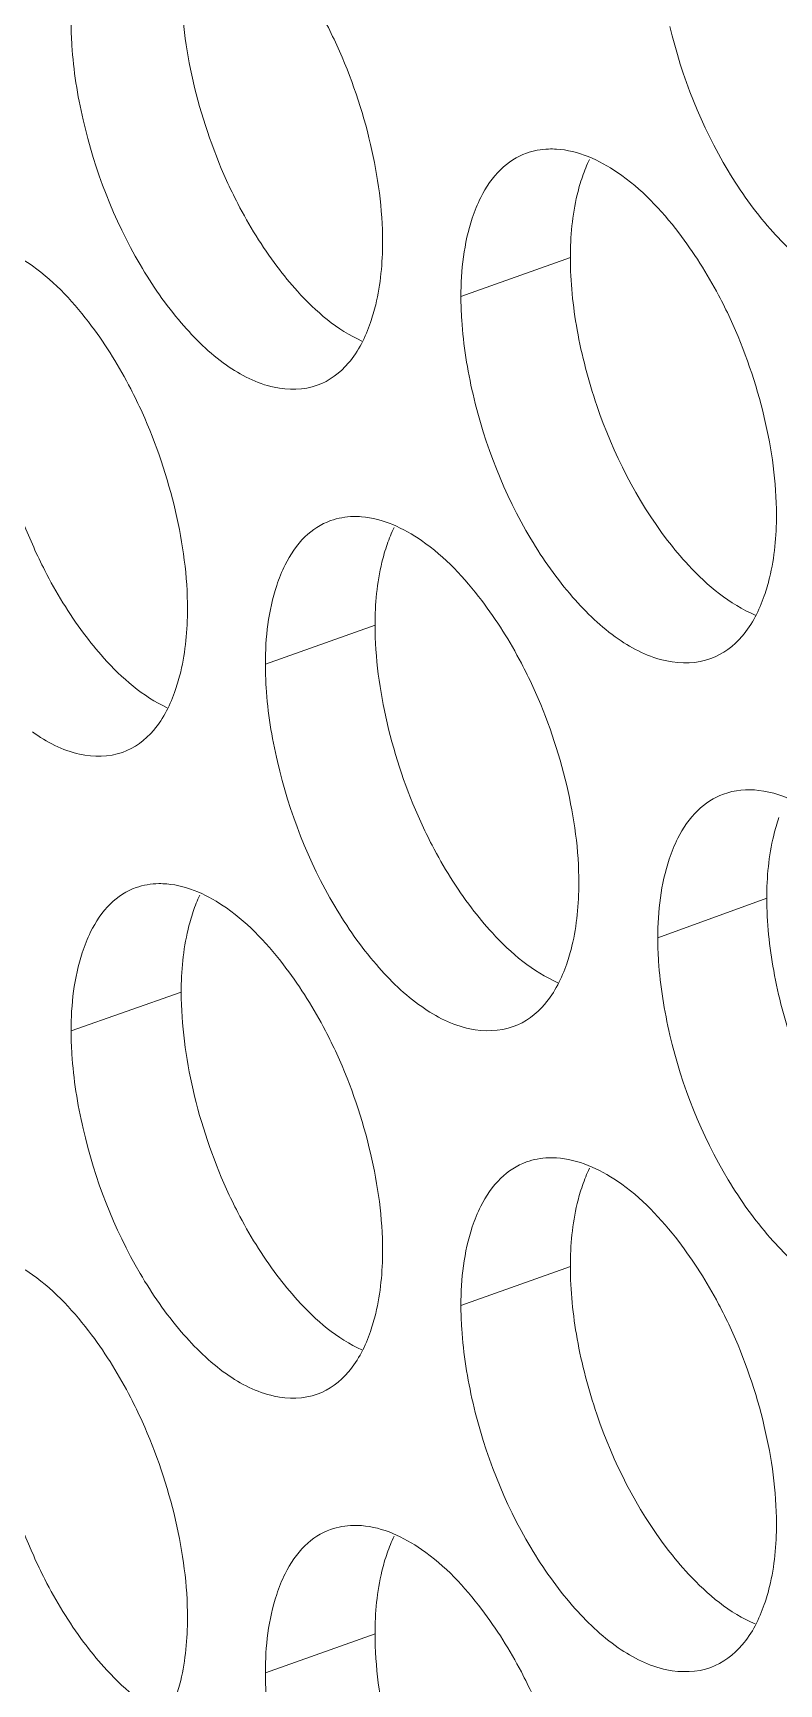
# Model space of a CAD drawing. Header units: millimetres. Extents: x 1177 to 4147, y 93 to 2194.
# Drawn here: x 2520.02 to 2525.84, y 1002.99 to 1015.88 of the extents above; entities that cross this region are included whole.
import ezdxf

# ---------------------------------------------------------------- set-up
doc = ezdxf.new("R2010")
doc.units = ezdxf.units.MM
doc.header["$LTSCALE"] = 0.1
doc.layers.get('0').update_dxf_attribs({"lineweight": 13})
doc.layers.add('标注', color=251, linetype='Continuous', lineweight=9)

# ---------------------------------------------------------------- blocks, each defined once
blk = doc.blocks.new('02')
at = {"layer": '标注'}
for p, q in [((4375.148, 1040.018), (4373.928, 1039.582)), ((4372.971, 1035.919), (4371.748, 1035.485)), ((4377.338, 1032.873), (4376.123, 1032.433)), ((4370.81, 1031.825), (4369.582, 1031.394)), ((4370.81, 1031.825), (4369.582, 1031.394)), ((4375.148, 1028.768), (4373.928, 1028.332)), ((4375.148, 1028.768), (4373.928, 1028.332)), ((4372.971, 1024.669), (4371.748, 1024.235))]:
    blk.add_line(p, q, dxfattribs=at)
for points, knots in [([(4377.338, 1044.123), (4377.338, 1043.853), (4377.398, 1043.291), (4377.685, 1042.202), (4378.082, 1041.423), (4378.426, 1040.975)], [0, 0, 0, 0, 0.240288, 0.498123, 1, 1, 1, 1]), ([(4372.544, 1042.387), (4372.504, 1042.474), (4372.341, 1042.808), (4372.144, 1043.126), (4371.978, 1043.345)], [0, 0, 0, 0, 0.259142, 1, 1, 1, 1]), ([(4370.81, 1043.075), (4370.81, 1042.709), (4370.914, 1041.954), (4371.155, 1041.233), (4371.315, 1040.878)], [0, 0, 0, 0, 0.484109, 1, 1, 1, 1]), ([(4369.582, 1042.644), (4369.582, 1042.557), (4369.595, 1042.191), (4369.653, 1041.827), (4369.716, 1041.555)], [0, 0, 0, 0, 0.237546, 1, 1, 1, 1]), ([(4376.259, 1042.596), (4376.391, 1042.032), (4376.708, 1041.228), (4377.334, 1040.349), (4377.698, 1040.001), (4377.889, 1039.87)], [0, 0, 0, 0, 0.537696, 0.785444, 1, 1, 1, 1]), ([(4373.055, 1040.192), (4373.055, 1040.558), (4372.949, 1041.312), (4372.706, 1042.032), (4372.544, 1042.387)], [0, 0, 0, 0, 0.483934, 1, 1, 1, 1]), ([(4369.716, 1041.555), (4369.845, 1040.991), (4370.155, 1040.186), (4370.769, 1039.302), (4371.126, 1038.951), (4371.314, 1038.818)], [0, 0, 0, 0, 0.53889, 0.786432, 1, 1, 1, 1]), ([(4374.658, 1041.182), (4374.552, 1041.143), (4374.343, 1041.007), (4374.208, 1040.802), (4374.15, 1040.688)], [0, 0, 0, 0, 0.469738, 1, 1, 1, 1]), ([(4374.992, 1041.227), (4374.963, 1041.229), (4374.85, 1041.23), (4374.737, 1041.21), (4374.658, 1041.182)], [0, 0, 0, 0, 0.257824, 1, 1, 1, 1]), ([(4376.356, 1040.295), (4376.161, 1040.548), (4375.776, 1040.966), (4375.235, 1041.212), (4374.992, 1041.227)], [0, 0, 0, 0, 0.568444, 1, 1, 1, 1]), ([(4371.315, 1040.878), (4371.355, 1040.791), (4371.516, 1040.457), (4371.712, 1040.139), (4371.877, 1039.92)], [0, 0, 0, 0, 0.259253, 1, 1, 1, 1]), ([(4375.283, 1040.919), (4375.26, 1040.853), (4375.176, 1040.56), (4375.148, 1040.253), (4375.148, 1040.018)], [0, 0, 0, 0, 0.227846, 1, 1, 1, 1]), ([(4374.15, 1040.688), (4374.113, 1040.614), (4373.971, 1040.262), (4373.928, 1039.876), (4373.928, 1039.582)], [0, 0, 0, 0, 0.220347, 1, 1, 1, 1]), ([(4376.929, 1039.339), (4376.889, 1039.426), (4376.724, 1039.759), (4376.524, 1040.076), (4376.356, 1040.295)], [0, 0, 0, 0, 0.258962, 1, 1, 1, 1]), ([(4369.811, 1039.254), (4369.623, 1039.504), (4369.252, 1039.919), (4368.729, 1040.173), (4368.492, 1040.194)], [0, 0, 0, 0, 0.569371, 1, 1, 1, 1]), ([(4372.92, 1039.293), (4372.943, 1039.358), (4373.026, 1039.651), (4373.055, 1039.958), (4373.055, 1040.192)], [0, 0, 0, 0, 0.227782, 1, 1, 1, 1]), ([(4371.877, 1039.92), (4371.949, 1039.824), (4372.216, 1039.498), (4372.548, 1039.21), (4372.825, 1039.086)], [0, 0, 0, 0, 0.283932, 1, 1, 1, 1]), ([(4375.148, 1040.018), (4375.148, 1039.748), (4375.207, 1039.187), (4375.492, 1038.097), (4375.886, 1037.317), (4376.229, 1036.868)], [0, 0, 0, 0, 0.240361, 0.498273, 1, 1, 1, 1]), ([(4373.928, 1039.582), (4373.928, 1039.495), (4373.941, 1039.129), (4374, 1038.765), (4374.063, 1038.494)], [0, 0, 0, 0, 0.237593, 1, 1, 1, 1]), ([(4377.446, 1037.147), (4377.446, 1037.512), (4377.339, 1038.266), (4377.093, 1038.985), (4376.929, 1039.339)], [0, 0, 0, 0, 0.483858, 1, 1, 1, 1]), ([(4370.373, 1038.293), (4370.333, 1038.381), (4370.172, 1038.715), (4369.976, 1039.033), (4369.811, 1039.254)], [0, 0, 0, 0, 0.259231, 1, 1, 1, 1]), ([(4372.326, 1038.593), (4372.461, 1038.641), (4372.725, 1038.841), (4372.864, 1039.132), (4372.92, 1039.293)], [0, 0, 0, 0, 0.455957, 1, 1, 1, 1]), ([(4368.662, 1038.986), (4368.662, 1038.62), (4368.766, 1037.865), (4369.005, 1037.143), (4369.165, 1036.788)], [0, 0, 0, 0, 0.484147, 1, 1, 1, 1]), ([(4371.314, 1038.818), (4371.473, 1038.706), (4371.797, 1038.536), (4372.175, 1038.539), (4372.326, 1038.593)], [0, 0, 0, 0, 0.548205, 1, 1, 1, 1]), ([(4374.063, 1038.494), (4374.195, 1037.93), (4374.509, 1037.126), (4375.131, 1036.245), (4375.493, 1035.896), (4375.683, 1035.764)], [0, 0, 0, 0, 0.538094, 0.785773, 1, 1, 1, 1]), ([(4370.88, 1036.098), (4370.88, 1036.463), (4370.775, 1037.218), (4370.534, 1037.939), (4370.373, 1038.293)], [0, 0, 0, 0, 0.483972, 1, 1, 1, 1]), ([(4372.82, 1037.127), (4372.79, 1037.129), (4372.674, 1037.133), (4372.557, 1037.113), (4372.475, 1037.084)], [0, 0, 0, 0, 0.258462, 1, 1, 1, 1]), ([(4374.16, 1036.192), (4373.969, 1036.444), (4373.59, 1036.858), (4373.059, 1037.108), (4372.82, 1037.127)], [0, 0, 0, 0, 0.568222, 1, 1, 1, 1]), ([(4377.31, 1036.247), (4377.333, 1036.312), (4377.418, 1036.605), (4377.446, 1036.912), (4377.446, 1037.147)], [0, 0, 0, 0, 0.228067, 1, 1, 1, 1]), ([(4372.475, 1037.084), (4372.369, 1037.046), (4372.16, 1036.91), (4372.025, 1036.704), (4371.968, 1036.59)], [0, 0, 0, 0, 0.469011, 1, 1, 1, 1]), ([(4369.165, 1036.788), (4369.204, 1036.7), (4369.364, 1036.366), (4369.558, 1036.048), (4369.722, 1035.828)], [0, 0, 0, 0, 0.259343, 1, 1, 1, 1]), ([(4373.106, 1036.819), (4373.083, 1036.754), (4372.999, 1036.461), (4372.971, 1036.154), (4372.971, 1035.919)], [0, 0, 0, 0, 0.227704, 1, 1, 1, 1]), ([(4376.229, 1036.868), (4376.303, 1036.771), (4376.579, 1036.44), (4376.924, 1036.151), (4377.209, 1036.031)], [0, 0, 0, 0, 0.284248, 1, 1, 1, 1]), ([(4371.968, 1036.59), (4371.931, 1036.516), (4371.791, 1036.164), (4371.748, 1035.779), (4371.748, 1035.485)], [0, 0, 0, 0, 0.22018, 1, 1, 1, 1]), ([(4374.73, 1035.235), (4374.689, 1035.323), (4374.525, 1035.656), (4374.327, 1035.973), (4374.16, 1036.192)], [0, 0, 0, 0, 0.259052, 1, 1, 1, 1]), ([(4376.713, 1035.545), (4376.848, 1035.594), (4377.113, 1035.795), (4377.254, 1036.085), (4377.31, 1036.247)], [0, 0, 0, 0, 0.457514, 1, 1, 1, 1]), ([(4370.746, 1035.199), (4370.769, 1035.264), (4370.852, 1035.557), (4370.88, 1035.863), (4370.88, 1036.098)], [0, 0, 0, 0, 0.227639, 1, 1, 1, 1]), ([(4369.722, 1035.828), (4369.793, 1035.733), (4370.056, 1035.409), (4370.382, 1035.122), (4370.654, 1034.997)], [0, 0, 0, 0, 0.283758, 1, 1, 1, 1]), ([(4372.971, 1035.919), (4372.971, 1035.554), (4373.077, 1034.798), (4373.319, 1034.078), (4373.48, 1033.724)], [0, 0, 0, 0, 0.484071, 1, 1, 1, 1]), ([(4375.683, 1035.764), (4375.845, 1035.652), (4376.176, 1035.483), (4376.559, 1035.489), (4376.713, 1035.545)], [0, 0, 0, 0, 0.547253, 1, 1, 1, 1]), ([(4371.748, 1035.485), (4371.748, 1035.398), (4371.761, 1035.032), (4371.819, 1034.669), (4371.882, 1034.397)], [0, 0, 0, 0, 0.237569, 1, 1, 1, 1]), ([(4370.154, 1034.499), (4370.289, 1034.547), (4370.553, 1034.747), (4370.691, 1035.037), (4370.746, 1035.199)], [0, 0, 0, 0, 0.455161, 1, 1, 1, 1]), ([(4375.243, 1033.042), (4375.243, 1033.407), (4375.137, 1034.162), (4374.892, 1034.881), (4374.73, 1035.235)], [0, 0, 0, 0, 0.483896, 1, 1, 1, 1]), ([(4369.151, 1034.728), (4369.309, 1034.615), (4369.629, 1034.445), (4370.004, 1034.446), (4370.154, 1034.499)], [0, 0, 0, 0, 0.548694, 1, 1, 1, 1]), ([(4371.882, 1034.397), (4372.013, 1033.833), (4372.325, 1033.029), (4372.943, 1032.146), (4373.303, 1031.795), (4373.491, 1031.664)], [0, 0, 0, 0, 0.538492, 0.786102, 1, 1, 1, 1]), ([(4376.855, 1034.034), (4376.749, 1033.996), (4376.54, 1033.859), (4376.404, 1033.655), (4376.347, 1033.542)], [0, 0, 0, 0, 0.470447, 1, 1, 1, 1]), ([(4378.566, 1033.152), (4378.435, 1033.321), (4378.17, 1033.618), (4377.724, 1033.946), (4377.275, 1034.104), (4376.979, 1034.079), (4376.855, 1034.034)], [0, 0, 0, 0, 0.313876, 0.582158, 0.805693, 1, 1, 1, 1]), ([(4373.48, 1033.724), (4373.52, 1033.636), (4373.683, 1033.303), (4373.88, 1032.985), (4374.046, 1032.766)], [0, 0, 0, 0, 0.259163, 1, 1, 1, 1]), ([(4377.474, 1033.774), (4377.451, 1033.708), (4377.366, 1033.415), (4377.338, 1033.108), (4377.338, 1032.873)], [0, 0, 0, 0, 0.227989, 1, 1, 1, 1]), ([(4376.347, 1033.542), (4376.309, 1033.467), (4376.166, 1033.115), (4376.123, 1032.729), (4376.123, 1032.433)], [0, 0, 0, 0, 0.220518, 1, 1, 1, 1]), ([(4370.307, 1032.992), (4370.2, 1032.954), (4369.991, 1032.818), (4369.857, 1032.611), (4369.8, 1032.497)], [0, 0, 0, 0, 0.468263, 1, 1, 1, 1]), ([(4370.307, 1032.992), (4370.2, 1032.954), (4369.991, 1032.818), (4369.857, 1032.611), (4369.8, 1032.497)], [0, 0, 0, 0, 0.468263, 1, 1, 1, 1]), ([(4370.651, 1033.033), (4370.621, 1033.035), (4370.505, 1033.04), (4370.388, 1033.02), (4370.307, 1032.992)], [0, 0, 0, 0, 0.258637, 1, 1, 1, 1]), ([(4370.651, 1033.033), (4370.621, 1033.035), (4370.505, 1033.04), (4370.388, 1033.02), (4370.307, 1032.992)], [0, 0, 0, 0, 0.258637, 1, 1, 1, 1]), ([(4371.978, 1032.095), (4371.789, 1032.346), (4371.414, 1032.76), (4370.888, 1033.012), (4370.651, 1033.033)], [0, 0, 0, 0, 0.568686, 1, 1, 1, 1]), ([(4371.978, 1032.095), (4371.789, 1032.346), (4371.414, 1032.76), (4370.888, 1033.012), (4370.651, 1033.033)], [0, 0, 0, 0, 0.568686, 1, 1, 1, 1]), ([(4375.108, 1032.142), (4375.131, 1032.208), (4375.215, 1032.5), (4375.243, 1032.807), (4375.243, 1033.042)], [0, 0, 0, 0, 0.227924, 1, 1, 1, 1]), ([(4377.338, 1032.873), (4377.338, 1032.603), (4377.398, 1032.041), (4377.685, 1030.952), (4378.082, 1030.173), (4378.426, 1029.725)], [0, 0, 0, 0, 0.240288, 0.498123, 1, 1, 1, 1]), ([(4370.943, 1032.724), (4370.921, 1032.659), (4370.838, 1032.366), (4370.81, 1032.06), (4370.81, 1031.825)], [0, 0, 0, 0, 0.227562, 1, 1, 1, 1]), ([(4370.943, 1032.724), (4370.921, 1032.659), (4370.838, 1032.366), (4370.81, 1032.06), (4370.81, 1031.825)], [0, 0, 0, 0, 0.227562, 1, 1, 1, 1]), ([(4374.046, 1032.766), (4374.119, 1032.67), (4374.391, 1032.341), (4374.729, 1032.053), (4375.01, 1031.931)], [0, 0, 0, 0, 0.284096, 1, 1, 1, 1]), ([(4369.8, 1032.497), (4369.763, 1032.422), (4369.624, 1032.071), (4369.582, 1031.687), (4369.582, 1031.394)], [0, 0, 0, 0, 0.220019, 1, 1, 1, 1]), ([(4369.8, 1032.497), (4369.763, 1032.422), (4369.624, 1032.071), (4369.582, 1031.687), (4369.582, 1031.394)], [0, 0, 0, 0, 0.220019, 1, 1, 1, 1]), ([(4376.123, 1032.433), (4376.123, 1032.346), (4376.136, 1031.981), (4376.195, 1031.617), (4376.259, 1031.346)], [0, 0, 0, 0, 0.237616, 1, 1, 1, 1]), ([(4374.512, 1031.441), (4374.648, 1031.49), (4374.912, 1031.691), (4375.052, 1031.981), (4375.108, 1032.142)], [0, 0, 0, 0, 0.456741, 1, 1, 1, 1]), ([(4372.544, 1031.137), (4372.504, 1031.224), (4372.341, 1031.558), (4372.144, 1031.876), (4371.978, 1032.095)], [0, 0, 0, 0, 0.259142, 1, 1, 1, 1]), ([(4372.544, 1031.137), (4372.504, 1031.224), (4372.341, 1031.558), (4372.144, 1031.876), (4371.978, 1032.095)], [0, 0, 0, 0, 0.259142, 1, 1, 1, 1]), ([(4370.81, 1031.825), (4370.81, 1031.459), (4370.914, 1030.704), (4371.155, 1029.983), (4371.315, 1029.628)], [0, 0, 0, 0, 0.484109, 1, 1, 1, 1]), ([(4370.81, 1031.825), (4370.81, 1031.459), (4370.914, 1030.704), (4371.155, 1029.983), (4371.315, 1029.628)], [0, 0, 0, 0, 0.484109, 1, 1, 1, 1]), ([(4373.491, 1031.664), (4373.652, 1031.551), (4373.979, 1031.381), (4374.36, 1031.387), (4374.512, 1031.441)], [0, 0, 0, 0, 0.547725, 1, 1, 1, 1]), ([(4369.582, 1031.394), (4369.582, 1031.307), (4369.595, 1030.941), (4369.653, 1030.577), (4369.716, 1030.305)], [0, 0, 0, 0, 0.237546, 1, 1, 1, 1]), ([(4369.582, 1031.394), (4369.582, 1031.307), (4369.595, 1030.941), (4369.653, 1030.577), (4369.716, 1030.305)], [0, 0, 0, 0, 0.237546, 1, 1, 1, 1]), ([(4376.259, 1031.346), (4376.391, 1030.782), (4376.708, 1029.978), (4377.334, 1029.099), (4377.698, 1028.751), (4377.889, 1028.62)], [0, 0, 0, 0, 0.537696, 0.785444, 1, 1, 1, 1]), ([(4373.055, 1028.942), (4373.055, 1029.308), (4372.949, 1030.062), (4372.706, 1030.782), (4372.544, 1031.137)], [0, 0, 0, 0, 0.483934, 1, 1, 1, 1]), ([(4373.055, 1028.942), (4373.055, 1029.308), (4372.949, 1030.062), (4372.706, 1030.782), (4372.544, 1031.137)], [0, 0, 0, 0, 0.483934, 1, 1, 1, 1]), ([(4369.716, 1030.305), (4369.845, 1029.741), (4370.155, 1028.936), (4370.769, 1028.052), (4371.126, 1027.701), (4371.314, 1027.568)], [0, 0, 0, 0, 0.53889, 0.786432, 1, 1, 1, 1]), ([(4369.716, 1030.305), (4369.845, 1029.741), (4370.155, 1028.936), (4370.769, 1028.052), (4371.126, 1027.701), (4371.314, 1027.568)], [0, 0, 0, 0, 0.53889, 0.786432, 1, 1, 1, 1]), ([(4374.658, 1029.932), (4374.552, 1029.893), (4374.343, 1029.757), (4374.208, 1029.552), (4374.15, 1029.438)], [0, 0, 0, 0, 0.469738, 1, 1, 1, 1]), ([(4374.658, 1029.932), (4374.552, 1029.893), (4374.343, 1029.757), (4374.208, 1029.552), (4374.15, 1029.438)], [0, 0, 0, 0, 0.469738, 1, 1, 1, 1]), ([(4374.992, 1029.977), (4374.963, 1029.979), (4374.85, 1029.98), (4374.737, 1029.96), (4374.658, 1029.932)], [0, 0, 0, 0, 0.257824, 1, 1, 1, 1]), ([(4374.992, 1029.977), (4374.963, 1029.979), (4374.85, 1029.98), (4374.737, 1029.96), (4374.658, 1029.932)], [0, 0, 0, 0, 0.257824, 1, 1, 1, 1]), ([(4376.356, 1029.045), (4376.161, 1029.298), (4375.776, 1029.716), (4375.235, 1029.962), (4374.992, 1029.977)], [0, 0, 0, 0, 0.568444, 1, 1, 1, 1]), ([(4376.356, 1029.045), (4376.161, 1029.298), (4375.776, 1029.716), (4375.235, 1029.962), (4374.992, 1029.977)], [0, 0, 0, 0, 0.568444, 1, 1, 1, 1]), ([(4371.315, 1029.628), (4371.355, 1029.541), (4371.516, 1029.207), (4371.712, 1028.889), (4371.877, 1028.67)], [0, 0, 0, 0, 0.259253, 1, 1, 1, 1]), ([(4371.315, 1029.628), (4371.355, 1029.541), (4371.516, 1029.207), (4371.712, 1028.889), (4371.877, 1028.67)], [0, 0, 0, 0, 0.259253, 1, 1, 1, 1]), ([(4375.283, 1029.669), (4375.26, 1029.603), (4375.176, 1029.31), (4375.148, 1029.003), (4375.148, 1028.768)], [0, 0, 0, 0, 0.227846, 1, 1, 1, 1]), ([(4375.283, 1029.669), (4375.26, 1029.603), (4375.176, 1029.31), (4375.148, 1029.003), (4375.148, 1028.768)], [0, 0, 0, 0, 0.227846, 1, 1, 1, 1]), ([(4374.15, 1029.438), (4374.113, 1029.364), (4373.971, 1029.012), (4373.928, 1028.626), (4373.928, 1028.332)], [0, 0, 0, 0, 0.220347, 1, 1, 1, 1]), ([(4374.15, 1029.438), (4374.113, 1029.364), (4373.971, 1029.012), (4373.928, 1028.626), (4373.928, 1028.332)], [0, 0, 0, 0, 0.220347, 1, 1, 1, 1]), ([(4376.929, 1028.089), (4376.889, 1028.176), (4376.724, 1028.509), (4376.524, 1028.826), (4376.356, 1029.045)], [0, 0, 0, 0, 0.258962, 1, 1, 1, 1]), ([(4376.929, 1028.089), (4376.889, 1028.176), (4376.724, 1028.509), (4376.524, 1028.826), (4376.356, 1029.045)], [0, 0, 0, 0, 0.258962, 1, 1, 1, 1]), ([(4369.811, 1028.004), (4369.623, 1028.254), (4369.252, 1028.669), (4368.729, 1028.923), (4368.492, 1028.944)], [0, 0, 0, 0, 0.569371, 1, 1, 1, 1]), ([(4372.92, 1028.043), (4372.943, 1028.108), (4373.026, 1028.401), (4373.055, 1028.708), (4373.055, 1028.942)], [0, 0, 0, 0, 0.227782, 1, 1, 1, 1]), ([(4372.92, 1028.043), (4372.943, 1028.108), (4373.026, 1028.401), (4373.055, 1028.708), (4373.055, 1028.942)], [0, 0, 0, 0, 0.227782, 1, 1, 1, 1]), ([(4371.877, 1028.67), (4371.949, 1028.574), (4372.216, 1028.248), (4372.548, 1027.96), (4372.825, 1027.836)], [0, 0, 0, 0, 0.283932, 1, 1, 1, 1]), ([(4371.877, 1028.67), (4371.949, 1028.574), (4372.216, 1028.248), (4372.548, 1027.96), (4372.825, 1027.836)], [0, 0, 0, 0, 0.283932, 1, 1, 1, 1]), ([(4375.148, 1028.768), (4375.148, 1028.498), (4375.207, 1027.937), (4375.492, 1026.847), (4375.886, 1026.067), (4376.229, 1025.618)], [0, 0, 0, 0, 0.240361, 0.498273, 1, 1, 1, 1]), ([(4375.148, 1028.768), (4375.148, 1028.498), (4375.207, 1027.937), (4375.492, 1026.847), (4375.886, 1026.067), (4376.229, 1025.618)], [0, 0, 0, 0, 0.240361, 0.498273, 1, 1, 1, 1]), ([(4373.928, 1028.332), (4373.928, 1028.245), (4373.941, 1027.879), (4374, 1027.515), (4374.063, 1027.244)], [0, 0, 0, 0, 0.237593, 1, 1, 1, 1]), ([(4373.928, 1028.332), (4373.928, 1028.245), (4373.941, 1027.879), (4374, 1027.515), (4374.063, 1027.244)], [0, 0, 0, 0, 0.237593, 1, 1, 1, 1]), ([(4377.446, 1025.897), (4377.446, 1026.262), (4377.339, 1027.016), (4377.093, 1027.735), (4376.929, 1028.089)], [0, 0, 0, 0, 0.483858, 1, 1, 1, 1]), ([(4377.446, 1025.897), (4377.446, 1026.262), (4377.339, 1027.016), (4377.093, 1027.735), (4376.929, 1028.089)], [0, 0, 0, 0, 0.483858, 1, 1, 1, 1]), ([(4370.373, 1027.043), (4370.333, 1027.131), (4370.172, 1027.465), (4369.976, 1027.783), (4369.811, 1028.004)], [0, 0, 0, 0, 0.259231, 1, 1, 1, 1]), ([(4372.326, 1027.343), (4372.461, 1027.391), (4372.725, 1027.591), (4372.864, 1027.882), (4372.92, 1028.043)], [0, 0, 0, 0, 0.455957, 1, 1, 1, 1]), ([(4372.326, 1027.343), (4372.461, 1027.391), (4372.725, 1027.591), (4372.864, 1027.882), (4372.92, 1028.043)], [0, 0, 0, 0, 0.455957, 1, 1, 1, 1]), ([(4368.662, 1027.736), (4368.662, 1027.37), (4368.766, 1026.615), (4369.005, 1025.893), (4369.165, 1025.538)], [0, 0, 0, 0, 0.484147, 1, 1, 1, 1]), ([(4371.314, 1027.568), (4371.473, 1027.456), (4371.797, 1027.286), (4372.175, 1027.289), (4372.326, 1027.343)], [0, 0, 0, 0, 0.548205, 1, 1, 1, 1]), ([(4371.314, 1027.568), (4371.473, 1027.456), (4371.797, 1027.286), (4372.175, 1027.289), (4372.326, 1027.343)], [0, 0, 0, 0, 0.548205, 1, 1, 1, 1]), ([(4374.063, 1027.244), (4374.195, 1026.68), (4374.509, 1025.876), (4375.131, 1024.995), (4375.493, 1024.646), (4375.683, 1024.514)], [0, 0, 0, 0, 0.538094, 0.785773, 1, 1, 1, 1]), ([(4374.063, 1027.244), (4374.195, 1026.68), (4374.509, 1025.876), (4375.131, 1024.995), (4375.493, 1024.646), (4375.683, 1024.514)], [0, 0, 0, 0, 0.538094, 0.785773, 1, 1, 1, 1]), ([(4370.88, 1024.848), (4370.88, 1025.213), (4370.775, 1025.968), (4370.534, 1026.689), (4370.373, 1027.043)], [0, 0, 0, 0, 0.483972, 1, 1, 1, 1]), ([(4372.82, 1025.877), (4372.79, 1025.879), (4372.674, 1025.883), (4372.557, 1025.863), (4372.475, 1025.834)], [0, 0, 0, 0, 0.258462, 1, 1, 1, 1]), ([(4374.16, 1024.942), (4373.969, 1025.194), (4373.59, 1025.608), (4373.059, 1025.858), (4372.82, 1025.877)], [0, 0, 0, 0, 0.568222, 1, 1, 1, 1]), ([(4377.31, 1024.997), (4377.333, 1025.062), (4377.418, 1025.355), (4377.446, 1025.662), (4377.446, 1025.897)], [0, 0, 0, 0, 0.228067, 1, 1, 1, 1]), ([(4377.31, 1024.997), (4377.333, 1025.062), (4377.418, 1025.355), (4377.446, 1025.662), (4377.446, 1025.897)], [0, 0, 0, 0, 0.228067, 1, 1, 1, 1]), ([(4372.475, 1025.834), (4372.369, 1025.796), (4372.16, 1025.66), (4372.025, 1025.454), (4371.968, 1025.34)], [0, 0, 0, 0, 0.469011, 1, 1, 1, 1]), ([(4369.165, 1025.538), (4369.204, 1025.45), (4369.364, 1025.116), (4369.558, 1024.798), (4369.722, 1024.578)], [0, 0, 0, 0, 0.259343, 1, 1, 1, 1]), ([(4373.106, 1025.569), (4373.083, 1025.504), (4372.999, 1025.211), (4372.971, 1024.904), (4372.971, 1024.669)], [0, 0, 0, 0, 0.227704, 1, 1, 1, 1]), ([(4376.229, 1025.618), (4376.303, 1025.521), (4376.579, 1025.19), (4376.924, 1024.901), (4377.209, 1024.781)], [0, 0, 0, 0, 0.284248, 1, 1, 1, 1]), ([(4376.229, 1025.618), (4376.303, 1025.521), (4376.579, 1025.19), (4376.924, 1024.901), (4377.209, 1024.781)], [0, 0, 0, 0, 0.284248, 1, 1, 1, 1]), ([(4371.968, 1025.34), (4371.931, 1025.266), (4371.791, 1024.914), (4371.748, 1024.529), (4371.748, 1024.235)], [0, 0, 0, 0, 0.22018, 1, 1, 1, 1]), ([(4376.713, 1024.295), (4376.848, 1024.344), (4377.113, 1024.545), (4377.254, 1024.835), (4377.31, 1024.997)], [0, 0, 0, 0, 0.457514, 1, 1, 1, 1]), ([(4376.713, 1024.295), (4376.848, 1024.344), (4377.113, 1024.545), (4377.254, 1024.835), (4377.31, 1024.997)], [0, 0, 0, 0, 0.457514, 1, 1, 1, 1]), ([(4370.746, 1023.949), (4370.769, 1024.014), (4370.852, 1024.307), (4370.88, 1024.613), (4370.88, 1024.848)], [0, 0, 0, 0, 0.227639, 1, 1, 1, 1]), ([(4374.73, 1023.985), (4374.689, 1024.073), (4374.525, 1024.406), (4374.327, 1024.723), (4374.16, 1024.942)], [0, 0, 0, 0, 0.259052, 1, 1, 1, 1]), ([(4369.722, 1024.578), (4369.793, 1024.483), (4370.056, 1024.159), (4370.382, 1023.872), (4370.654, 1023.747)], [0, 0, 0, 0, 0.283758, 1, 1, 1, 1]), ([(4372.971, 1024.669), (4372.971, 1024.304), (4373.077, 1023.548), (4373.319, 1022.828), (4373.48, 1022.474)], [0, 0, 0, 0, 0.484071, 1, 1, 1, 1]), ([(4375.683, 1024.514), (4375.845, 1024.402), (4376.176, 1024.233), (4376.559, 1024.239), (4376.713, 1024.295)], [0, 0, 0, 0, 0.547253, 1, 1, 1, 1]), ([(4375.683, 1024.514), (4375.845, 1024.402), (4376.176, 1024.233), (4376.559, 1024.239), (4376.713, 1024.295)], [0, 0, 0, 0, 0.547253, 1, 1, 1, 1]), ([(4371.748, 1024.235), (4371.748, 1024.148), (4371.761, 1023.782), (4371.819, 1023.419), (4371.882, 1023.147)], [0, 0, 0, 0, 0.237569, 1, 1, 1, 1])]:
    blk.add_open_spline(points, degree=3, knots=knots, dxfattribs=at)
for points in [[(4375.363, 1041.112), (4375.332, 1041.05), (4375.305, 1040.985), (4375.283, 1040.919)], [(4373.183, 1037.008), (4373.153, 1036.947), (4373.128, 1036.883), (4373.106, 1036.819)], [(4371.018, 1032.909), (4370.989, 1032.849), (4370.964, 1032.787), (4370.943, 1032.724)], [(4371.018, 1032.909), (4370.989, 1032.849), (4370.964, 1032.787), (4370.943, 1032.724)], [(4375.363, 1029.862), (4375.332, 1029.8), (4375.305, 1029.735), (4375.283, 1029.669)], [(4375.363, 1029.862), (4375.332, 1029.8), (4375.305, 1029.735), (4375.283, 1029.669)], [(4373.183, 1025.758), (4373.153, 1025.697), (4373.128, 1025.633), (4373.106, 1025.569)]]:
    blk.add_open_spline(points, degree=3, dxfattribs=at)

msp = doc.modelspace()

# ---------------------------------------------------------------- block references
at = {"xscale": 0.7, "yscale": 0.7, "zscale": 0.7}
msp.add_blockref('02', (-538.391, 286.112), dxfattribs=at)

doc.saveas('drawing.dxf')
